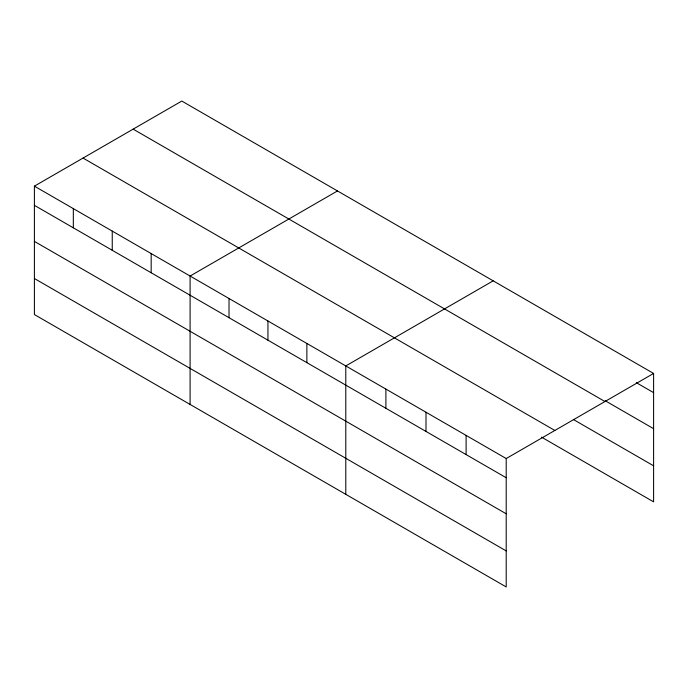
<?xml version="1.0" encoding="UTF-8"?>
<svg xmlns="http://www.w3.org/2000/svg" width="688" height="688" viewBox="0 0 688 688"><rect width="100%" height="100%" fill="white"/><g stroke="black" fill="none" stroke-linecap="round" stroke-linejoin="round"><path stroke-width="1.03" d="M506.205 513.781L506.205 458.543L34.4 186.147L34.4 314.554L506.205 586.941L506.205 513.781L34.4 241.385M541.49 437.121L653.6 501.853L653.6 373.446L181.795 101.059L34.4 186.147M337.49 190.946L190.094 276.043L190.094 404.441M493.184 280.833L345.789 365.93L345.789 494.328M506.205 458.543L653.6 373.446M636.28 382.648L653.6 392.642M605.294 400.794L653.6 428.684M133.154 129.138L604.958 401.534M573.396 419.508L653.6 465.81M83.042 158.068L554.846 430.464M34.4 205.342L506.205 477.739M34.4 278.511L506.205 550.907M466.103 435.392L466.103 454.587M426.001 412.241L426.001 431.436M385.899 389.09L385.899 408.276M306.865 343.458L306.865 362.653M267.942 320.986L267.942 340.182M229.018 298.515L229.018 317.71M151.171 253.571L151.171 272.766M112.247 231.099L112.247 250.294M73.324 208.627L73.324 227.814"/></g></svg>
